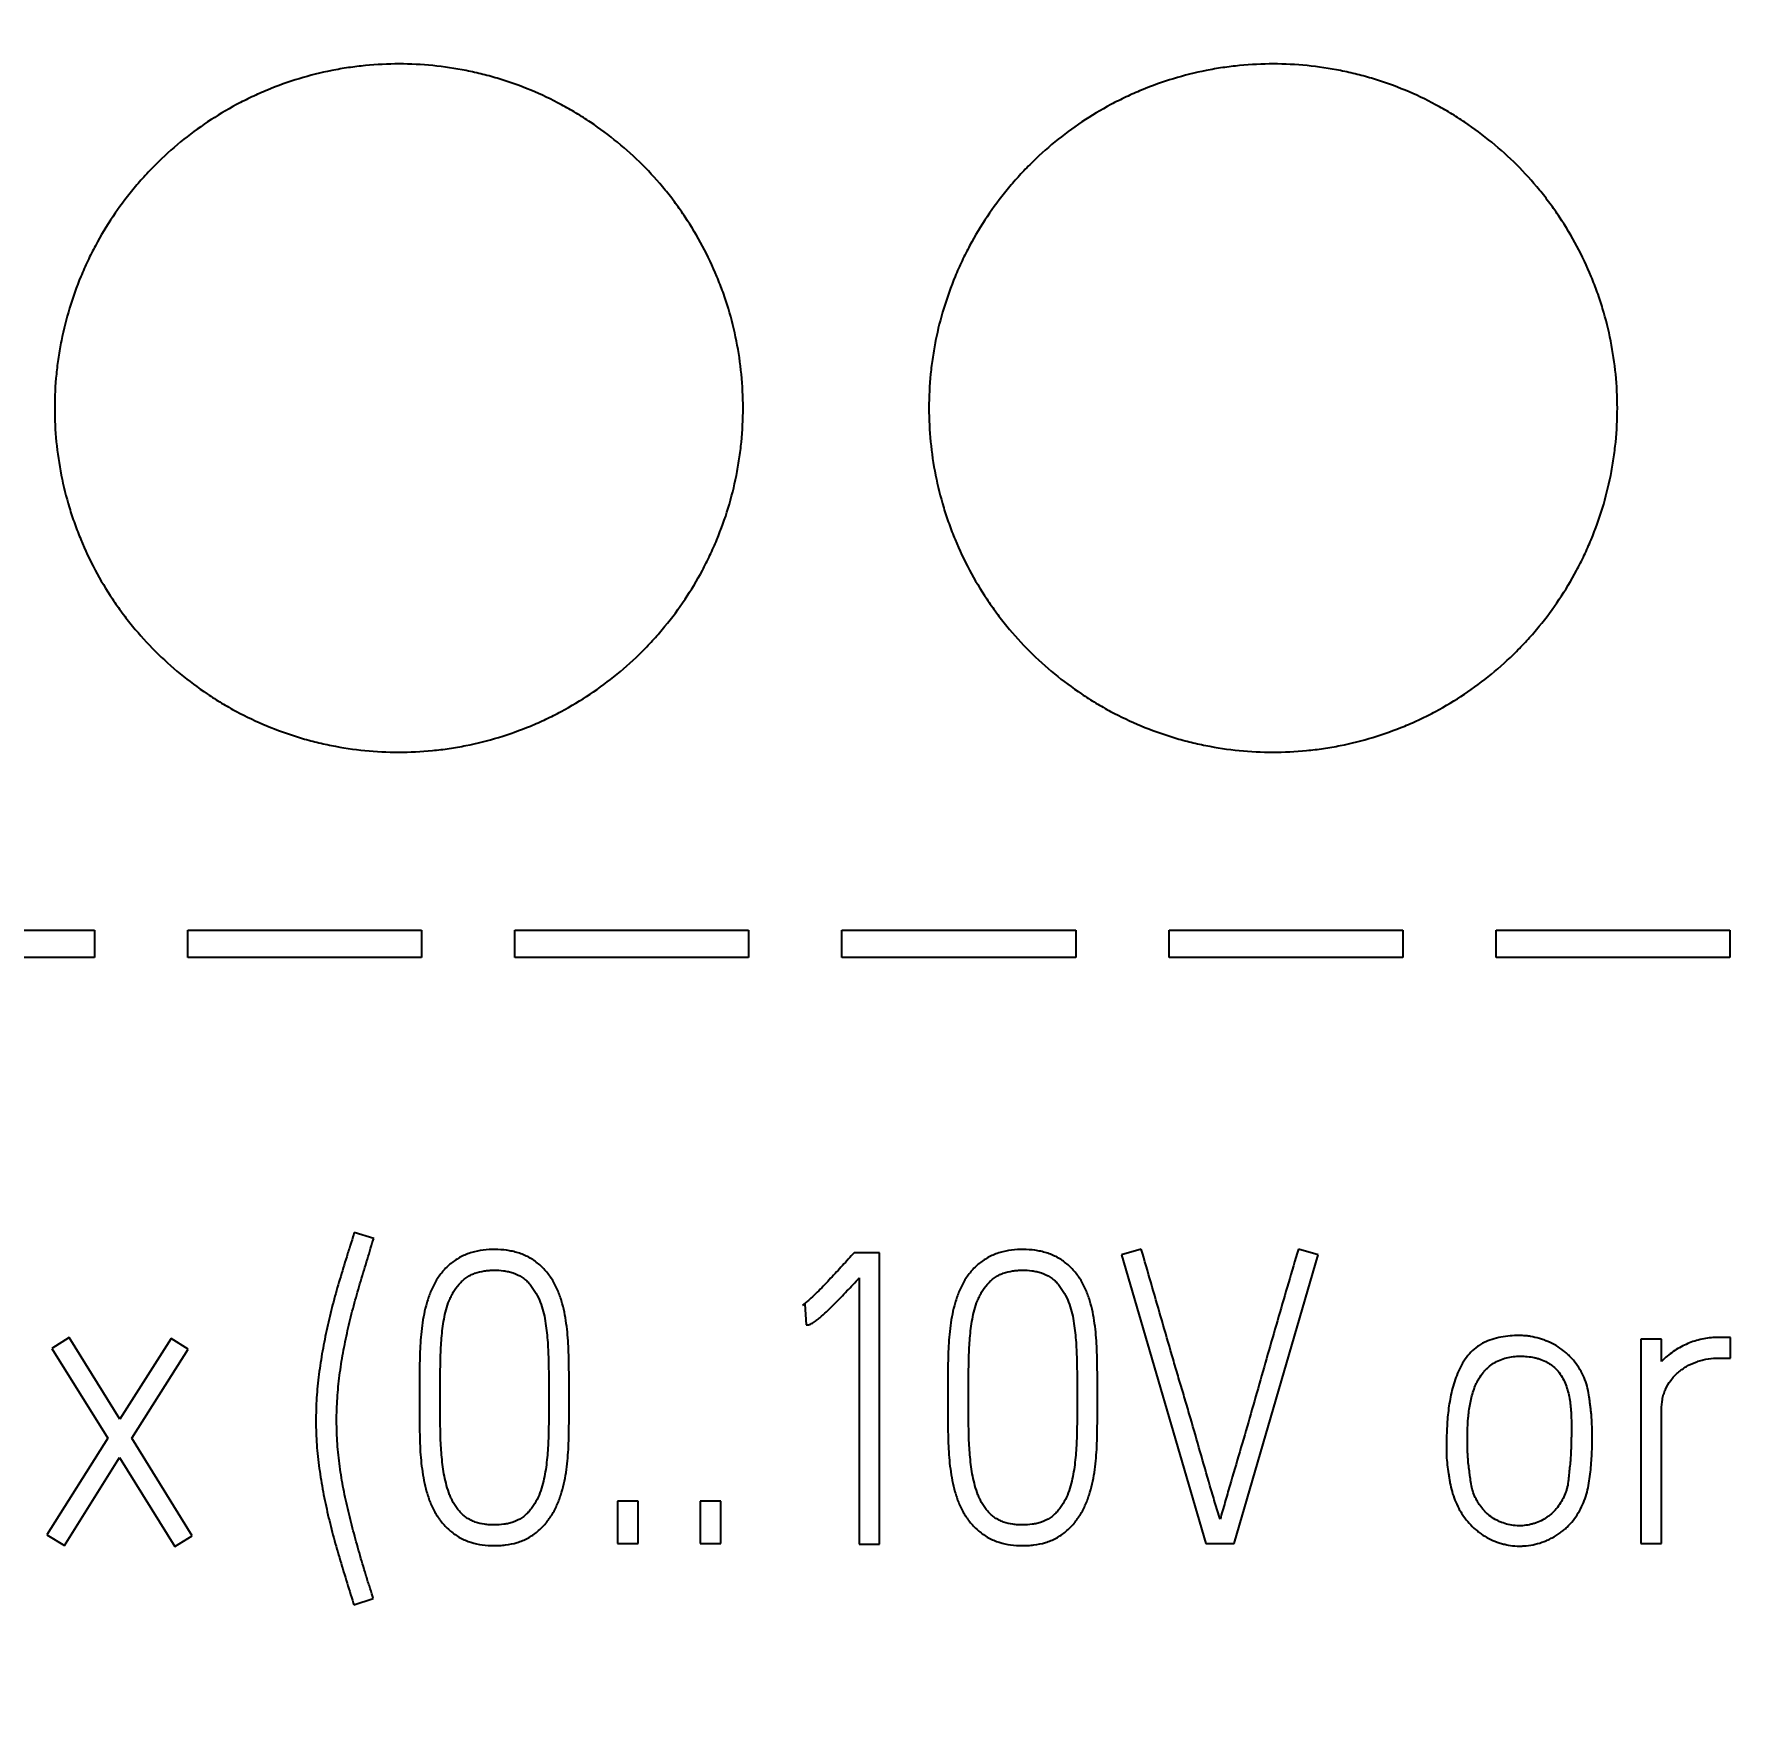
# Model space of a CAD drawing. Extents: x 0 to 420, y 0 to 297.
# Drawn here: x 121.36 to 131.27, y 157.36 to 167.11 of the extents above; entities that cross this region are included whole.
import ezdxf

# ---------------------------------------------------------------- set-up
doc = ezdxf.new("R2010")
doc.units = 0
doc.header["$LTSCALE"] = 23.1
for name, color, linetype in [('10000_FRONT', 7, 'CONTINUOUS'), ('10100_DIM_FRONT', 7, 'CONTINUOUS'), ('10500_FRONT_LABELING', 7, 'CONTINUOUS')]:
    doc.layers.add(name, color=color, linetype=linetype)
doc.styles.get("Standard").update_dxf_attribs({"font": 'txt', "width": 0.8})
doc.dimstyles.new('DIMSTYLE_1', dxfattribs={"dimtxt": 3.5, "dimasz": 3.5, "dimexe": 0.18, "dimexo": 0.0625, "dimgap": 0.09, "dimtad": 1, "dimtxsty": 'STANDARD', "dimcen": 0.09, "dimazin": 3, "dimtp": 0.05, "dimtm": 0.05, "dimtfac": 1, "dimtofl": 0, "dimtmove": 0, "dimatfit": 3, "dimtolj": 1})

# ---------------------------------------------------------------- blocks, each defined once
blk = doc.blocks.new('*D1')
at = {"layer": '10100_DIM_FRONT', "linetype": 'CONTINUOUS'}
for p, q in [((110.808052, 190.739389), (110.808052, 134.086548)), ((146.308052, 190.739389), (146.308052, 134.086548)), ((110.808052, 136.086548), (128.558052, 136.086548)), ((146.308052, 136.086548), (128.558052, 136.086548))]:
    blk.add_line(p, q, dxfattribs=at)
for points in [[(114.308052, 136.586548), (110.808052, 136.086548), (114.308052, 135.586548)], [(142.808052, 135.586548), (146.308052, 136.086548), (142.808052, 136.586548)]]:
    blk.add_solid(points, dxfattribs=at)
at = {"layer": '10100_DIM_FRONT', "linetype": 'CONTINUOUS', "width": 0.678571}
blk.add_text('35,5', height=3.5, dxfattribs=at).set_placement((124.727394, 136.961548))

msp = doc.modelspace()

# ---------------------------------------------------------------- linework, layer by layer
at = {"layer": '10000_FRONT', "color": 7, "linetype": 'CONTINUOUS'}
for p, q in [((120.3504, 161.9064), (121.7088, 161.9064)), ((121.7088, 161.9064), (121.7088, 161.7461)), ((122.2511, 161.7461), (122.2511, 161.9064)), ((122.2511, 161.9064), (123.6096, 161.9064)), ((123.6096, 161.9064), (123.6096, 161.7461)), ((124.1518, 161.7461), (124.1518, 161.9064)), ((124.1518, 161.9064), (125.5103, 161.9064)), ((125.5103, 161.9064), (125.5103, 161.7461)), ((126.0526, 161.7461), (126.0526, 161.9064)), ((126.0526, 161.9064), (127.411, 161.9064)), ((127.411, 161.9064), (127.411, 161.7461)), ((127.9533, 161.7461), (127.9533, 161.9064)), ((127.9533, 161.9064), (129.3117, 161.9064)), ((129.3117, 161.9064), (129.3117, 161.7461)), ((129.854, 161.7461), (129.854, 161.9064)), ((129.854, 161.9064), (131.2125, 161.9064)), ((131.2125, 161.9064), (131.2125, 161.7461)), ((121.7088, 161.7461), (120.3504, 161.7461)), ((123.6096, 161.7461), (122.2511, 161.7461)), ((125.5103, 161.7461), (124.1518, 161.7461)), ((127.411, 161.7461), (126.0526, 161.7461)), ((129.3117, 161.7461), (127.9533, 161.7461)), ((131.2125, 161.7461), (129.854, 161.7461))]:
    msp.add_line(p, q, dxfattribs=at)
for points, knots in [([(125.4781, 164.9404), (125.4781, 165.0063), (125.4748, 165.0717), (125.462, 165.2014), (125.4525, 165.2658), (125.4272, 165.3934), (125.4114, 165.4566), (125.383, 165.5507), (125.3727, 165.582), (125.3505, 165.6441), (125.3387, 165.6747), (125.3011, 165.7655), (125.2453, 165.8833), (125.1786, 165.9951), (125.1243, 166.0766), (125.1055, 166.1034), (125.0665, 166.1562), (125.0462, 166.1822), (124.9835, 166.2587), (124.9395, 166.3073), (124.8013, 166.4458), (124.7007, 166.5286), (124.5642, 166.6201), (124.5362, 166.6378), (124.4797, 166.6718), (124.4511, 166.688), (124.3645, 166.7344), (124.3055, 166.7624), (124.1851, 166.8124), (124.1237, 166.8345), (124.0298, 166.8631), (123.9981, 166.8719), (123.9343, 166.8879), (123.902, 166.8952), (123.805, 166.9146), (123.6754, 166.9337), (123.5451, 166.9403), (123.4146, 166.9404), (123.3491, 166.9373), (123.2507, 166.9277), (123.2178, 166.9237), (123.1527, 166.914), (123.1203, 166.9084), (123.024, 166.8893), (122.9607, 166.8734), (122.8359, 166.8356), (122.7744, 166.8137), (122.6835, 166.7761), (122.6534, 166.7628), (122.6087, 166.7416), (122.5938, 166.7344), (122.5644, 166.7195), (122.4913, 166.6816), (122.4212, 166.6396), (122.2585, 166.5309), (122.1575, 166.4482), (122.0408, 166.3315), (122.018, 166.3076), (121.974, 166.259), (121.9526, 166.2342), (121.8905, 166.1584), (121.8516, 166.1062), (121.7793, 165.9979), (121.7456, 165.942), (121.6992, 165.8553), (121.6844, 165.8259), (121.6562, 165.7662), (121.6429, 165.7362), (121.6053, 165.6454), (121.5614, 165.5225), (121.5296, 165.3963), (121.5104, 165.3003), (121.5048, 165.2681), (121.4951, 165.2033), (121.4911, 165.1706), (121.4813, 165.0722), (121.4781, 165.0064), (121.4781, 164.9404)], [0, 0, 0, 0, 0.03125, 0.03125, 0.0625, 0.0625, 0.09375, 0.09375, 0.109375, 0.109375, 0.125, 0.125, 0.15625, 0.1875, 0.1875, 0.203125, 0.203125, 0.21875, 0.21875, 0.25, 0.25, 0.3125, 0.3125, 0.328125, 0.328125, 0.34375, 0.34375, 0.375, 0.375, 0.40625, 0.40625, 0.421875, 0.421875, 0.4375, 0.4375, 0.46875, 0.5, 0.5, 0.53125, 0.53125, 0.546875, 0.546875, 0.5625, 0.5625, 0.59375, 0.59375, 0.625, 0.625, 0.640625, 0.640625, 0.648438, 0.648438, 0.65625, 0.6875, 0.6875, 0.75, 0.75, 0.765625, 0.765625, 0.78125, 0.78125, 0.8125, 0.8125, 0.84375, 0.84375, 0.859375, 0.859375, 0.875, 0.875, 0.90625, 0.9375, 0.9375, 0.953125, 0.953125, 0.96875, 0.96875, 1, 1, 1, 1]), ([(130.5581, 164.9404), (130.5581, 165.0063), (130.5548, 165.0717), (130.542, 165.2014), (130.5325, 165.2658), (130.5072, 165.3934), (130.4914, 165.4566), (130.463, 165.5507), (130.4527, 165.582), (130.4305, 165.6441), (130.4187, 165.6747), (130.3811, 165.7655), (130.3253, 165.8833), (130.2586, 165.9951), (130.2043, 166.0766), (130.1855, 166.1034), (130.1465, 166.1562), (130.1262, 166.1822), (130.0635, 166.2587), (130.0195, 166.3073), (129.8813, 166.4458), (129.7807, 166.5286), (129.6442, 166.6201), (129.6162, 166.6378), (129.5597, 166.6718), (129.5311, 166.688), (129.4445, 166.7344), (129.3855, 166.7624), (129.2651, 166.8124), (129.2037, 166.8345), (129.1098, 166.8631), (129.0781, 166.8719), (129.0143, 166.8879), (128.982, 166.8952), (128.885, 166.9146), (128.7554, 166.9337), (128.6251, 166.9403), (128.4946, 166.9404), (128.4291, 166.9373), (128.3307, 166.9277), (128.2978, 166.9237), (128.2327, 166.914), (128.2003, 166.9084), (128.104, 166.8893), (128.0407, 166.8734), (127.9159, 166.8356), (127.8544, 166.8137), (127.7635, 166.7761), (127.7334, 166.7628), (127.6887, 166.7416), (127.6738, 166.7344), (127.6444, 166.7195), (127.5713, 166.6816), (127.5012, 166.6396), (127.3385, 166.5309), (127.2375, 166.4482), (127.1208, 166.3315), (127.098, 166.3076), (127.054, 166.259), (127.0326, 166.2342), (126.9705, 166.1584), (126.9316, 166.1062), (126.8593, 165.9979), (126.8256, 165.942), (126.7792, 165.8553), (126.7644, 165.8259), (126.7362, 165.7662), (126.7229, 165.7362), (126.6853, 165.6454), (126.6414, 165.5225), (126.6096, 165.3963), (126.5904, 165.3003), (126.5848, 165.2681), (126.5751, 165.2033), (126.5711, 165.1706), (126.5613, 165.0722), (126.5581, 165.0064), (126.5581, 164.9404)], [0, 0, 0, 0, 0.03125, 0.03125, 0.0625, 0.0625, 0.09375, 0.09375, 0.109375, 0.109375, 0.125, 0.125, 0.15625, 0.1875, 0.1875, 0.203125, 0.203125, 0.21875, 0.21875, 0.25, 0.25, 0.3125, 0.3125, 0.328125, 0.328125, 0.34375, 0.34375, 0.375, 0.375, 0.40625, 0.40625, 0.421875, 0.421875, 0.4375, 0.4375, 0.46875, 0.5, 0.5, 0.53125, 0.53125, 0.546875, 0.546875, 0.5625, 0.5625, 0.59375, 0.59375, 0.625, 0.625, 0.640625, 0.640625, 0.648438, 0.648438, 0.65625, 0.6875, 0.6875, 0.75, 0.75, 0.765625, 0.765625, 0.78125, 0.78125, 0.8125, 0.8125, 0.84375, 0.84375, 0.859375, 0.859375, 0.875, 0.875, 0.90625, 0.9375, 0.9375, 0.953125, 0.953125, 0.96875, 0.96875, 1, 1, 1, 1]), ([(121.4781, 164.9404), (121.4781, 164.8744), (121.4813, 164.809), (121.4941, 164.6793), (121.5036, 164.615), (121.529, 164.4874), (121.5447, 164.4241), (121.5732, 164.33), (121.5835, 164.2987), (121.6057, 164.2367), (121.6175, 164.206), (121.655, 164.1153), (121.7108, 163.9974), (121.7775, 163.8857), (121.8318, 163.8042), (121.8506, 163.7774), (121.8896, 163.7247), (121.9099, 163.6986), (121.9726, 163.6221), (122.0165, 163.5736), (122.1548, 163.4351), (122.2553, 163.3522), (122.3782, 163.2699), (122.392, 163.2609), (122.4198, 163.2432), (122.4339, 163.2345), (122.4763, 163.2091), (122.5049, 163.1929), (122.5915, 163.1465), (122.6505, 163.1185), (122.7709, 163.0684), (122.8323, 163.0464), (122.9262, 163.0177), (122.9579, 163.0089), (123.0217, 162.9929), (123.0541, 162.9856), (123.151, 162.9662), (123.2807, 162.9471), (123.411, 162.9405), (123.5416, 162.9403), (123.607, 162.9434), (123.7055, 162.9531), (123.7383, 162.9571), (123.8035, 162.9668), (123.8359, 162.9724), (123.9322, 162.9915), (123.9955, 163.0074), (124.1203, 163.0452), (124.1818, 163.0672), (124.2727, 163.1047), (124.3028, 163.1181), (124.3475, 163.1392), (124.3624, 163.1465), (124.3919, 163.1613), (124.4649, 163.1992), (124.5351, 163.2413), (124.6977, 163.35), (124.7987, 163.4327), (124.9154, 163.5493), (124.9381, 163.5732), (124.9822, 163.6219), (125.0035, 163.6466), (125.0657, 163.7224), (125.1045, 163.7747), (125.1769, 163.8829), (125.2105, 163.9388), (125.2569, 164.0255), (125.2717, 164.0549), (125.2999, 164.1145), (125.3132, 164.1446), (125.3508, 164.2354), (125.3947, 164.3582), (125.4265, 164.4844), (125.4457, 164.5804), (125.4513, 164.6126), (125.461, 164.6775), (125.4651, 164.7101), (125.4748, 164.8086), (125.4781, 164.8744), (125.4781, 164.9404)], [0, 0, 0, 0, 0.03125, 0.03125, 0.0625, 0.0625, 0.09375, 0.09375, 0.109375, 0.109375, 0.125, 0.125, 0.15625, 0.1875, 0.1875, 0.203125, 0.203125, 0.21875, 0.21875, 0.25, 0.25, 0.3125, 0.3125, 0.320312, 0.320312, 0.328125, 0.328125, 0.34375, 0.34375, 0.375, 0.375, 0.40625, 0.40625, 0.421875, 0.421875, 0.4375, 0.4375, 0.46875, 0.5, 0.5, 0.53125, 0.53125, 0.546875, 0.546875, 0.5625, 0.5625, 0.59375, 0.59375, 0.625, 0.625, 0.640625, 0.640625, 0.648438, 0.648438, 0.65625, 0.6875, 0.6875, 0.75, 0.75, 0.765625, 0.765625, 0.78125, 0.78125, 0.8125, 0.8125, 0.84375, 0.84375, 0.859375, 0.859375, 0.875, 0.875, 0.90625, 0.9375, 0.9375, 0.953125, 0.953125, 0.96875, 0.96875, 1, 1, 1, 1]), ([(126.5581, 164.9404), (126.5581, 164.8744), (126.5613, 164.809), (126.5741, 164.6793), (126.5836, 164.615), (126.609, 164.4874), (126.6247, 164.4241), (126.6532, 164.33), (126.6635, 164.2987), (126.6857, 164.2367), (126.6975, 164.206), (126.735, 164.1153), (126.7908, 163.9974), (126.8575, 163.8857), (126.9118, 163.8042), (126.9306, 163.7774), (126.9696, 163.7247), (126.9899, 163.6986), (127.0526, 163.6221), (127.0965, 163.5736), (127.2348, 163.4351), (127.3353, 163.3522), (127.4582, 163.2699), (127.472, 163.2609), (127.4998, 163.2432), (127.5139, 163.2345), (127.5563, 163.2091), (127.5849, 163.1929), (127.6715, 163.1465), (127.7305, 163.1185), (127.8509, 163.0684), (127.9123, 163.0464), (128.0062, 163.0177), (128.0379, 163.0089), (128.1017, 162.9929), (128.1341, 162.9856), (128.231, 162.9662), (128.3607, 162.9471), (128.491, 162.9405), (128.6216, 162.9403), (128.687, 162.9434), (128.7855, 162.9531), (128.8183, 162.9571), (128.8835, 162.9668), (128.9159, 162.9724), (129.0122, 162.9915), (129.0755, 163.0074), (129.2003, 163.0452), (129.2618, 163.0672), (129.3527, 163.1047), (129.3828, 163.1181), (129.4275, 163.1392), (129.4424, 163.1465), (129.4719, 163.1613), (129.5449, 163.1992), (129.6151, 163.2413), (129.7777, 163.35), (129.8787, 163.4327), (129.9954, 163.5493), (130.0181, 163.5732), (130.0622, 163.6219), (130.0835, 163.6466), (130.1457, 163.7224), (130.1845, 163.7747), (130.2569, 163.8829), (130.2905, 163.9388), (130.3369, 164.0255), (130.3517, 164.0549), (130.3799, 164.1145), (130.3932, 164.1446), (130.4308, 164.2354), (130.4747, 164.3582), (130.5065, 164.4844), (130.5257, 164.5804), (130.5313, 164.6126), (130.541, 164.6775), (130.5451, 164.7101), (130.5548, 164.8086), (130.5581, 164.8744), (130.5581, 164.9404)], [0, 0, 0, 0, 0.03125, 0.03125, 0.0625, 0.0625, 0.09375, 0.09375, 0.109375, 0.109375, 0.125, 0.125, 0.15625, 0.1875, 0.1875, 0.203125, 0.203125, 0.21875, 0.21875, 0.25, 0.25, 0.3125, 0.3125, 0.320312, 0.320312, 0.328125, 0.328125, 0.34375, 0.34375, 0.375, 0.375, 0.40625, 0.40625, 0.421875, 0.421875, 0.4375, 0.4375, 0.46875, 0.5, 0.5, 0.53125, 0.53125, 0.546875, 0.546875, 0.5625, 0.5625, 0.59375, 0.59375, 0.625, 0.625, 0.640625, 0.640625, 0.648438, 0.648438, 0.65625, 0.6875, 0.6875, 0.75, 0.75, 0.765625, 0.765625, 0.78125, 0.78125, 0.8125, 0.8125, 0.84375, 0.84375, 0.859375, 0.859375, 0.875, 0.875, 0.90625, 0.9375, 0.9375, 0.953125, 0.953125, 0.96875, 0.96875, 1, 1, 1, 1])]:
    msp.add_open_spline(points, degree=3, knots=knots, dxfattribs=at)
at = {"layer": '10500_FRONT_LABELING', "color": 7, "linetype": 'CONTINUOUS'}
for p, q in [((123.2178, 160.1489), (123.2154, 160.1394)), ((123.3333, 160.1135), (123.2178, 160.1489)), ((123.3286, 160.1041), (123.3333, 160.1135)), ((126.1226, 160.031), (126.1061, 160.0121)), ((126.2712, 160.031), (126.1226, 160.031)), ((126.2712, 158.338), (126.2712, 160.031)), ((127.792, 160.0522), (127.6764, 160.0192)), ((127.6764, 160.0192), (128.1669, 158.3404)), ((128.3319, 158.3404), (128.82, 160.0192)), ((128.82, 160.0192), (128.7045, 160.0522)), ((126.1533, 159.8848), (126.1533, 158.338)), ((125.8232, 159.7268), (125.8373, 159.7315)), ((125.8373, 159.7315), (125.8444, 159.6113)), ((121.5626, 159.5382), (121.4612, 159.4745)), ((121.8573, 159.0642), (121.5626, 159.5382)), ((122.1544, 159.5335), (121.8573, 159.0642)), ((122.2534, 159.4698), (122.1544, 159.5335)), ((130.6945, 159.5287), (130.6945, 158.3404)), ((130.8147, 159.5287), (130.6945, 159.5287)), ((130.8147, 159.3991), (130.8147, 159.5287)), ((131.2155, 159.5382), (131.1354, 159.5382)), ((131.2155, 159.4179), (131.2155, 159.5382)), ((121.4612, 159.4745), (121.7866, 158.9534)), ((121.9257, 158.9534), (122.2534, 159.4698)), ((130.8241, 159.4085), (130.8147, 159.3991)), ((131.133, 159.4179), (131.2155, 159.4179)), ((123.5974, 159.201), (123.5974, 159.1751)), ((123.7176, 159.1751), (123.7176, 159.201)), ((124.3495, 159.201), (124.3495, 159.1751)), ((124.4674, 159.1751), (124.4674, 159.201)), ((126.6673, 159.201), (126.6673, 159.1751)), ((126.7875, 159.1751), (126.7875, 159.201)), ((127.4194, 159.201), (127.4194, 159.1751)), ((127.5373, 159.1751), (127.5373, 159.201)), ((130.8147, 158.3404), (130.8147, 159.1185)), ((121.7866, 158.9534), (121.4329, 158.3923)), ((122.277, 158.3852), (121.9257, 158.9534)), ((121.5343, 158.3286), (121.8549, 158.8403)), ((121.8549, 158.8403), (122.1756, 158.3239)), ((124.748, 158.588), (124.748, 158.3404)), ((124.8683, 158.588), (124.748, 158.588)), ((124.8683, 158.3404), (124.8683, 158.588)), ((125.229, 158.588), (125.229, 158.3404)), ((125.3493, 158.588), (125.229, 158.588)), ((125.3493, 158.3404), (125.3493, 158.588)), ((121.4329, 158.3923), (121.5343, 158.3286)), ((122.1756, 158.3239), (122.277, 158.3852)), ((124.748, 158.3404), (124.8683, 158.3404)), ((125.229, 158.3404), (125.3493, 158.3404)), ((126.1533, 158.338), (126.2712, 158.338)), ((128.1669, 158.3404), (128.3319, 158.3404)), ((130.6945, 158.3404), (130.8147, 158.3404)), ((123.2131, 157.9961), (123.2154, 157.9844)), ((123.2154, 157.9844), (123.3286, 158.0221)), ((123.3286, 158.0221), (123.3262, 158.0315))]:
    msp.add_line(p, q, dxfattribs=at)
for points, knots in [([(123.2154, 160.1394), (123.2099, 160.1172), (123.2027, 160.0954), (123.192, 160.0628), (123.1884, 160.0519), (123.1815, 160.03), (123.1781, 160.0191), (123.1682, 159.9862), (123.1616, 159.9643), (123.1483, 159.9205), (123.1415, 159.8986), (123.1217, 159.8328), (123.1091, 159.7888), (123.0858, 159.7003), (123.0748, 159.6558), (123.0547, 159.5665), (123.0455, 159.5215), (123.0291, 159.4312), (123.0217, 159.3861), (123.0094, 159.2956), (123.0046, 159.2503), (122.9982, 159.1596), (122.9965, 159.1142), (122.9959, 159.0232), (122.9971, 158.9776), (123.0012, 158.9092), (123.003, 158.8864), (123.0075, 158.8407), (123.0102, 158.8178), (123.0192, 158.7493), (123.0265, 158.704), (123.0429, 158.6139), (123.0521, 158.569), (123.0725, 158.4798), (123.0835, 158.4354), (123.1068, 158.3469), (123.1193, 158.3029), (123.1454, 158.2151), (123.1588, 158.1713), (123.1857, 158.0836), (123.1993, 158.0399), (123.2131, 157.9961)], [0, 0, 0, 0, 0.03125, 0.03125, 0.046875, 0.046875, 0.0625, 0.0625, 0.09375, 0.09375, 0.125, 0.125, 0.1875, 0.1875, 0.25, 0.25, 0.3125, 0.3125, 0.375, 0.375, 0.4375, 0.4375, 0.5, 0.5, 0.5625, 0.5625, 0.59375, 0.59375, 0.625, 0.625, 0.6875, 0.6875, 0.75, 0.75, 0.8125, 0.8125, 0.875, 0.875, 0.9375, 0.9375, 1, 1, 1, 1]), ([(123.3262, 158.0315), (123.3208, 158.0531), (123.3137, 158.0741), (123.303, 158.1057), (123.2994, 158.1162), (123.2927, 158.1374), (123.2894, 158.148), (123.2798, 158.1799), (123.2736, 158.2012), (123.261, 158.2438), (123.2547, 158.2651), (123.2362, 158.3291), (123.2244, 158.3719), (123.2018, 158.4577), (123.1909, 158.5008), (123.1707, 158.5873), (123.1614, 158.6309), (123.1453, 158.7181), (123.1383, 158.7617), (123.1269, 158.8493), (123.1226, 158.8931), (123.1173, 158.9811), (123.1161, 159.0252), (123.1167, 159.1137), (123.1184, 159.158), (123.1249, 159.2469), (123.1297, 159.291), (123.1418, 159.3786), (123.149, 159.4221), (123.165, 159.5088), (123.1741, 159.5519), (123.1938, 159.6378), (123.2045, 159.6805), (123.2272, 159.7657), (123.2394, 159.8081), (123.2646, 159.8927), (123.2775, 159.935), (123.303, 160.0195), (123.3157, 160.0618), (123.3286, 160.1041)], [0, 0, 0, 0, 0.03125, 0.03125, 0.046875, 0.046875, 0.0625, 0.0625, 0.09375, 0.09375, 0.125, 0.125, 0.1875, 0.1875, 0.25, 0.25, 0.3125, 0.3125, 0.375, 0.375, 0.4375, 0.4375, 0.5, 0.5, 0.5625, 0.5625, 0.625, 0.625, 0.6875, 0.6875, 0.75, 0.75, 0.8125, 0.8125, 0.875, 0.875, 0.9375, 0.9375, 1, 1, 1, 1]), ([(124.4674, 159.201), (124.4674, 159.2458), (124.4672, 159.2906), (124.4661, 159.3801), (124.4657, 159.4249), (124.4621, 159.5143), (124.4587, 159.5588), (124.4505, 159.6254), (124.4472, 159.6476), (124.4389, 159.6918), (124.4338, 159.7138), (124.4216, 159.7577), (124.4145, 159.7793), (124.3979, 159.8215), (124.3883, 159.842), (124.3711, 159.8717), (124.3649, 159.8813), (124.3518, 159.9), (124.345, 159.909), (124.3234, 159.9351), (124.3075, 159.9512), (124.2813, 159.9732), (124.2721, 159.9802), (124.2532, 159.9931), (124.2435, 159.999), (124.2137, 160.0151), (124.1927, 160.0238), (124.1599, 160.0339), (124.1488, 160.0369), (124.1265, 160.0417), (124.1153, 160.0437), (124.0815, 160.0483), (124.0589, 160.0497), (124.0133, 160.0499), (123.9903, 160.0487), (123.9453, 160.043), (123.9232, 160.0385), (123.8908, 160.0289), (123.8801, 160.0253), (123.8589, 160.0169), (123.8484, 160.0121), (123.8179, 159.9962), (123.7989, 159.9837), (123.7725, 159.9622), (123.764, 159.9546), (123.7476, 159.9385), (123.7399, 159.9301), (123.7177, 159.904), (123.7045, 159.8855), (123.6869, 159.8561), (123.6815, 159.8459), (123.6715, 159.8254), (123.6669, 159.8151), (123.6541, 159.7836), (123.6469, 159.7621), (123.6342, 159.7187), (123.6288, 159.6967), (123.6197, 159.6521), (123.616, 159.6296), (123.6068, 159.5623), (123.603, 159.5173), (123.6001, 159.4496), (123.5995, 159.427), (123.5987, 159.3818), (123.5984, 159.3592), (123.5976, 159.2914), (123.5974, 159.2462), (123.5974, 159.201)], [0, 0, 0, 0, 0.0625, 0.0625, 0.125, 0.125, 0.1875, 0.1875, 0.21875, 0.21875, 0.25, 0.25, 0.28125, 0.28125, 0.3125, 0.3125, 0.328125, 0.328125, 0.34375, 0.34375, 0.375, 0.375, 0.390625, 0.390625, 0.40625, 0.40625, 0.4375, 0.4375, 0.453125, 0.453125, 0.46875, 0.46875, 0.5, 0.5, 0.53125, 0.53125, 0.5625, 0.5625, 0.578125, 0.578125, 0.59375, 0.59375, 0.625, 0.625, 0.640625, 0.640625, 0.65625, 0.65625, 0.6875, 0.6875, 0.703125, 0.703125, 0.71875, 0.71875, 0.75, 0.75, 0.78125, 0.78125, 0.8125, 0.8125, 0.875, 0.875, 0.90625, 0.90625, 0.9375, 0.9375, 1, 1, 1, 1]), ([(126.1061, 160.0121), (126.0951, 159.9995), (126.0837, 159.9872), (126.061, 159.9625), (126.0498, 159.9501), (126.0157, 159.9131), (125.9928, 159.8885), (125.9466, 159.8399), (125.9235, 159.8157), (125.8873, 159.7807), (125.875, 159.7693), (125.8562, 159.7527), (125.8498, 159.7472), (125.8369, 159.7365), (125.8303, 159.7314), (125.8232, 159.7268)], [0, 0, 0, 0, 0.125, 0.125, 0.25, 0.25, 0.5, 0.5, 0.75, 0.75, 0.875, 0.875, 0.9375, 0.9375, 1, 1, 1, 1]), ([(127.5373, 159.201), (127.5373, 159.2458), (127.5371, 159.2906), (127.536, 159.3801), (127.5356, 159.4249), (127.532, 159.5143), (127.5286, 159.5588), (127.5204, 159.6254), (127.5171, 159.6476), (127.5088, 159.6918), (127.5037, 159.7138), (127.4915, 159.7577), (127.4844, 159.7793), (127.4678, 159.8215), (127.4582, 159.842), (127.441, 159.8717), (127.4348, 159.8813), (127.4217, 159.9), (127.4149, 159.909), (127.3933, 159.9351), (127.3774, 159.9512), (127.3512, 159.9732), (127.342, 159.9802), (127.3231, 159.9931), (127.3134, 159.999), (127.2836, 160.0151), (127.2626, 160.0238), (127.2298, 160.0339), (127.2187, 160.0369), (127.1964, 160.0417), (127.1852, 160.0437), (127.1514, 160.0483), (127.1288, 160.0497), (127.0832, 160.0499), (127.0602, 160.0487), (127.0152, 160.043), (126.9931, 160.0385), (126.9607, 160.0289), (126.95, 160.0253), (126.9288, 160.0169), (126.9183, 160.0121), (126.8878, 159.9962), (126.8688, 159.9837), (126.8424, 159.9622), (126.8339, 159.9546), (126.8175, 159.9385), (126.8098, 159.9301), (126.7876, 159.904), (126.7744, 159.8855), (126.7568, 159.8561), (126.7514, 159.8459), (126.7414, 159.8254), (126.7368, 159.8151), (126.724, 159.7836), (126.7168, 159.7621), (126.7041, 159.7187), (126.6987, 159.6967), (126.6896, 159.6521), (126.6859, 159.6296), (126.6767, 159.5623), (126.6729, 159.5173), (126.67, 159.4496), (126.6694, 159.427), (126.6686, 159.3818), (126.6683, 159.3592), (126.6675, 159.2914), (126.6673, 159.2462), (126.6673, 159.201)], [0, 0, 0, 0, 0.0625, 0.0625, 0.125, 0.125, 0.1875, 0.1875, 0.21875, 0.21875, 0.25, 0.25, 0.28125, 0.28125, 0.3125, 0.3125, 0.328125, 0.328125, 0.34375, 0.34375, 0.375, 0.375, 0.390625, 0.390625, 0.40625, 0.40625, 0.4375, 0.4375, 0.453125, 0.453125, 0.46875, 0.46875, 0.5, 0.5, 0.53125, 0.53125, 0.5625, 0.5625, 0.578125, 0.578125, 0.59375, 0.59375, 0.625, 0.625, 0.640625, 0.640625, 0.65625, 0.65625, 0.6875, 0.6875, 0.703125, 0.703125, 0.71875, 0.71875, 0.75, 0.75, 0.78125, 0.78125, 0.8125, 0.8125, 0.875, 0.875, 0.90625, 0.90625, 0.9375, 0.9375, 1, 1, 1, 1]), ([(128.2494, 158.4819), (128.2441, 158.4981), (128.2392, 158.5144), (128.2294, 158.547), (128.2246, 158.5634), (128.2102, 158.6124), (128.2006, 158.6451), (128.1721, 158.7433), (128.1532, 158.8088), (128.1154, 158.9397), (128.0966, 159.0052), (128.0682, 159.1034), (128.0586, 159.1361), (128.0394, 159.2015), (128.0297, 159.2342), (128.0102, 159.2995), (128.0005, 159.3321), (127.9814, 159.3975), (127.9719, 159.4303), (127.9436, 159.5285), (127.9247, 159.594), (127.8678, 159.7903), (127.8296, 159.9212), (127.792, 160.0522)], [0, 0, 0, 0, 0.03125, 0.03125, 0.0625, 0.0625, 0.125, 0.125, 0.25, 0.25, 0.375, 0.375, 0.4375, 0.4375, 0.5, 0.5, 0.5625, 0.5625, 0.625, 0.625, 0.75, 0.75, 1, 1, 1, 1]), ([(128.7045, 160.0522), (128.6659, 159.9215), (128.6277, 159.7907), (128.5518, 159.529), (128.5144, 159.398), (128.4585, 159.2014), (128.4398, 159.1359), (128.4022, 159.005), (128.3833, 158.9395), (128.3448, 158.8088), (128.3251, 158.7436), (128.2965, 158.6455), (128.2872, 158.6128), (128.2733, 158.5636), (128.2687, 158.5472), (128.2594, 158.5144), (128.2546, 158.4981), (128.2494, 158.4819)], [0, 0, 0, 0, 0.25, 0.25, 0.5, 0.5, 0.625, 0.625, 0.75, 0.75, 0.875, 0.875, 0.9375, 0.9375, 0.96875, 0.96875, 1, 1, 1, 1]), ([(123.7176, 159.201), (123.7176, 159.2381), (123.7178, 159.2753), (123.7187, 159.3495), (123.7192, 159.3866), (123.7208, 159.4423), (123.7216, 159.4608), (123.7236, 159.4978), (123.7249, 159.5164), (123.728, 159.5534), (123.7298, 159.5719), (123.7344, 159.6088), (123.7371, 159.6273), (123.7438, 159.6637), (123.7479, 159.6817), (123.7575, 159.7172), (123.7631, 159.7348), (123.7732, 159.7606), (123.7769, 159.7691), (123.785, 159.7859), (123.7895, 159.7942), (123.8041, 159.8185), (123.8151, 159.8337), (123.8338, 159.8548), (123.8404, 159.8616), (123.8544, 159.8744), (123.8691, 159.8862), (123.885, 159.8961), (123.9018, 159.9048), (123.9106, 159.9086), (123.9372, 159.9182), (123.9555, 159.9225), (123.9834, 159.9268), (123.9929, 159.9278), (124.0117, 159.9292), (124.0211, 159.9295), (124.0493, 159.9297), (124.068, 159.9287), (124.0958, 159.9249), (124.1051, 159.9233), (124.1235, 159.9191), (124.1327, 159.9165), (124.1596, 159.9073), (124.1767, 159.8993), (124.2006, 159.8837), (124.2083, 159.878), (124.2226, 159.8657), (124.2292, 159.8591), (124.2417, 159.845), (124.2476, 159.8375), (124.2587, 159.8222), (124.2639, 159.8143), (124.2787, 159.7903), (124.2871, 159.7735), (124.3016, 159.7388), (124.3078, 159.7208), (124.3182, 159.6847), (124.3226, 159.6665), (124.3296, 159.6299), (124.3324, 159.6115), (124.337, 159.5745), (124.3389, 159.556), (124.3421, 159.5189), (124.3434, 159.5003), (124.3455, 159.463), (124.3463, 159.4443), (124.348, 159.3881), (124.3485, 159.3507), (124.3493, 159.2759), (124.3495, 159.2384), (124.3495, 159.201)], [0, 0, 0, 0, 0.0625, 0.0625, 0.125, 0.125, 0.15625, 0.15625, 0.1875, 0.1875, 0.21875, 0.21875, 0.25, 0.25, 0.28125, 0.28125, 0.3125, 0.3125, 0.328125, 0.328125, 0.34375, 0.34375, 0.375, 0.375, 0.390625, 0.390625, 0.40625, 0.421875, 0.421875, 0.4375, 0.4375, 0.46875, 0.46875, 0.484375, 0.484375, 0.5, 0.5, 0.53125, 0.53125, 0.546875, 0.546875, 0.5625, 0.5625, 0.59375, 0.59375, 0.609375, 0.609375, 0.625, 0.625, 0.640625, 0.640625, 0.65625, 0.65625, 0.6875, 0.6875, 0.71875, 0.71875, 0.75, 0.75, 0.78125, 0.78125, 0.8125, 0.8125, 0.84375, 0.84375, 0.875, 0.875, 0.9375, 0.9375, 1, 1, 1, 1]), ([(125.8444, 159.6113), (125.8489, 159.6113), (125.8532, 159.612), (125.8617, 159.6138), (125.866, 159.6148), (125.8743, 159.6179), (125.8782, 159.6198), (125.8857, 159.6241), (125.8894, 159.6265), (125.9001, 159.634), (125.9071, 159.6394), (125.9206, 159.6503), (125.9272, 159.6559), (125.9468, 159.6732), (125.9595, 159.685), (125.9846, 159.7091), (125.997, 159.7213), (126.0338, 159.7583), (126.0579, 159.7834), (126.1058, 159.8339), (126.1296, 159.8593), (126.1533, 159.8848)], [0, 0, 0, 0, 0.03125, 0.03125, 0.0625, 0.0625, 0.09375, 0.09375, 0.125, 0.125, 0.1875, 0.1875, 0.25, 0.25, 0.375, 0.375, 0.5, 0.5, 0.75, 0.75, 1, 1, 1, 1]), ([(126.7875, 159.201), (126.7875, 159.2381), (126.7877, 159.2753), (126.7886, 159.3495), (126.7891, 159.3866), (126.7907, 159.4423), (126.7915, 159.4608), (126.7935, 159.4978), (126.7948, 159.5164), (126.7979, 159.5534), (126.7997, 159.5719), (126.8043, 159.6088), (126.807, 159.6273), (126.8137, 159.6637), (126.8178, 159.6817), (126.8274, 159.7172), (126.833, 159.7348), (126.8431, 159.7606), (126.8468, 159.7691), (126.8549, 159.7859), (126.8594, 159.7942), (126.874, 159.8185), (126.885, 159.8337), (126.9037, 159.8548), (126.9103, 159.8616), (126.9243, 159.8744), (126.939, 159.8862), (126.9549, 159.8961), (126.9717, 159.9048), (126.9805, 159.9086), (127.0071, 159.9182), (127.0254, 159.9225), (127.0533, 159.9268), (127.0628, 159.9278), (127.0816, 159.9292), (127.091, 159.9295), (127.1192, 159.9297), (127.1379, 159.9287), (127.1657, 159.9249), (127.175, 159.9233), (127.1934, 159.9191), (127.2026, 159.9165), (127.2295, 159.9073), (127.2466, 159.8993), (127.2705, 159.8837), (127.2782, 159.878), (127.2925, 159.8657), (127.2991, 159.8591), (127.3116, 159.845), (127.3175, 159.8375), (127.3286, 159.8222), (127.3338, 159.8143), (127.3486, 159.7903), (127.357, 159.7735), (127.3715, 159.7388), (127.3777, 159.7208), (127.3881, 159.6847), (127.3925, 159.6665), (127.3995, 159.6299), (127.4023, 159.6115), (127.4069, 159.5745), (127.4088, 159.556), (127.412, 159.5189), (127.4133, 159.5003), (127.4154, 159.463), (127.4162, 159.4443), (127.4179, 159.3881), (127.4184, 159.3507), (127.4192, 159.2759), (127.4194, 159.2384), (127.4194, 159.201)], [0, 0, 0, 0, 0.0625, 0.0625, 0.125, 0.125, 0.15625, 0.15625, 0.1875, 0.1875, 0.21875, 0.21875, 0.25, 0.25, 0.28125, 0.28125, 0.3125, 0.3125, 0.328125, 0.328125, 0.34375, 0.34375, 0.375, 0.375, 0.390625, 0.390625, 0.40625, 0.421875, 0.421875, 0.4375, 0.4375, 0.46875, 0.46875, 0.484375, 0.484375, 0.5, 0.5, 0.53125, 0.53125, 0.546875, 0.546875, 0.5625, 0.5625, 0.59375, 0.59375, 0.609375, 0.609375, 0.625, 0.625, 0.640625, 0.640625, 0.65625, 0.65625, 0.6875, 0.6875, 0.71875, 0.71875, 0.75, 0.75, 0.78125, 0.78125, 0.8125, 0.8125, 0.84375, 0.84375, 0.875, 0.875, 0.9375, 0.9375, 1, 1, 1, 1]), ([(130.4115, 158.9806), (130.4114, 158.9983), (130.4112, 159.016), (130.4101, 159.0512), (130.4092, 159.0688), (130.4068, 159.0952), (130.4059, 159.1039), (130.4037, 159.1214), (130.4025, 159.1302), (130.4003, 159.1476), (130.3992, 159.1564), (130.3972, 159.1739), (130.3962, 159.1827), (130.3927, 159.2089), (130.3895, 159.2263), (130.3812, 159.2604), (130.3761, 159.2771), (130.3635, 159.3097), (130.356, 159.3256), (130.3387, 159.3565), (130.3291, 159.3712), (130.3082, 159.3994), (130.297, 159.4128), (130.2787, 159.4319), (130.2724, 159.438), (130.2592, 159.4499), (130.2524, 159.4557), (130.2317, 159.4721), (130.2172, 159.482), (130.1871, 159.4999), (130.1714, 159.5079), (130.1469, 159.5184), (130.1386, 159.5216), (130.1219, 159.5275), (130.1135, 159.5302), (130.0881, 159.5376), (130.0709, 159.5415), (130.0448, 159.5459), (130.0361, 159.547), (130.0184, 159.5488), (130.0095, 159.5493), (129.9829, 159.5503), (129.9652, 159.55), (129.93, 159.5476), (129.9124, 159.5456), (129.8775, 159.54), (129.86, 159.5362), (129.8259, 159.5267), (129.8092, 159.5209), (129.7851, 159.51), (129.7771, 159.5059), (129.7616, 159.497), (129.7542, 159.4922), (129.7327, 159.4769), (129.7195, 159.4653), (129.695, 159.44), (129.6836, 159.4262), (129.6534, 159.3828), (129.6378, 159.3513), (129.612, 159.2854), (129.602, 159.2518), (129.5862, 159.1837), (129.5805, 159.1493), (129.572, 159.0796), (129.5693, 159.0445), (129.5658, 158.9743), (129.5651, 158.9391), (129.5651, 158.9039)], [0, 0, 0, 0, 0.03125, 0.03125, 0.0625, 0.0625, 0.078125, 0.078125, 0.09375, 0.09375, 0.109375, 0.109375, 0.125, 0.125, 0.15625, 0.15625, 0.1875, 0.1875, 0.21875, 0.21875, 0.25, 0.25, 0.28125, 0.28125, 0.296875, 0.296875, 0.3125, 0.3125, 0.34375, 0.34375, 0.375, 0.375, 0.390625, 0.390625, 0.40625, 0.40625, 0.4375, 0.4375, 0.453125, 0.453125, 0.46875, 0.46875, 0.5, 0.5, 0.53125, 0.53125, 0.5625, 0.5625, 0.59375, 0.59375, 0.609375, 0.609375, 0.625, 0.625, 0.65625, 0.65625, 0.6875, 0.6875, 0.75, 0.75, 0.8125, 0.8125, 0.875, 0.875, 0.9375, 0.9375, 1, 1, 1, 1]), ([(131.1354, 159.5382), (131.1064, 159.5382), (131.0777, 159.535), (131.0211, 159.5228), (130.9939, 159.5139), (130.9544, 159.4973), (130.9414, 159.4912), (130.9161, 159.4777), (130.9036, 159.4703), (130.8795, 159.4544), (130.8678, 159.446), (130.8453, 159.4282), (130.8344, 159.4187), (130.8241, 159.4085)], [0, 0, 0, 0, 0.25, 0.25, 0.5, 0.5, 0.625, 0.625, 0.75, 0.75, 0.875, 0.875, 1, 1, 1, 1]), ([(129.6995, 158.7507), (129.6977, 158.764), (129.696, 158.7773), (129.6928, 158.804), (129.6914, 158.8173), (129.6893, 158.844), (129.6885, 158.8574), (129.6877, 158.8841), (129.6877, 158.8974), (129.6877, 158.9241), (129.6877, 158.9375), (129.6876, 158.9642), (129.6876, 158.9775), (129.6883, 159.0176), (129.6894, 159.0443), (129.6939, 159.0977), (129.6972, 159.1246), (129.7069, 159.1773), (129.7132, 159.2032), (129.7262, 159.2411), (129.731, 159.2535), (129.7393, 159.2719), (129.7423, 159.278), (129.7486, 159.29), (129.7519, 159.296), (129.7625, 159.3133), (129.7702, 159.3244), (129.7831, 159.34), (129.7875, 159.3451), (129.7969, 159.3549), (129.8018, 159.3597), (129.8272, 159.3824), (129.8499, 159.3967), (129.8877, 159.4128), (129.9006, 159.4171), (129.9268, 159.4236), (129.9402, 159.4259), (129.9673, 159.4289), (129.9809, 159.4296), (130.0079, 159.4298), (130.0213, 159.4292), (130.0482, 159.4267), (130.0615, 159.4247), (130.0815, 159.4204), (130.0881, 159.4188), (130.1012, 159.415), (130.1077, 159.4129), (130.1268, 159.4059), (130.1392, 159.4003), (130.1569, 159.3904), (130.1628, 159.3867), (130.174, 159.379), (130.1795, 159.3749), (130.1951, 159.362), (130.2047, 159.3525), (130.2222, 159.3317), (130.23, 159.3204), (130.2437, 159.2971), (130.2496, 159.2849), (130.26, 159.26), (130.2645, 159.2471), (130.276, 159.208), (130.2809, 159.1815), (130.2879, 159.1282), (130.2897, 159.1013), (130.2915, 159.0472), (130.2913, 159.0202), (130.291, 158.9797), (130.2909, 158.9662), (130.2903, 158.9392), (130.2899, 158.9257), (130.2891, 158.8988), (130.2886, 158.8853), (130.2876, 158.8584), (130.2869, 158.8449), (130.2848, 158.8181), (130.2834, 158.8047), (130.2805, 158.7779), (130.2791, 158.7645), (130.2767, 158.7376), (130.2756, 158.7242), (130.2724, 158.6974), (130.2703, 158.6841), (130.2658, 158.6641), (130.2641, 158.6575), (130.2602, 158.6443), (130.258, 158.6377), (130.2507, 158.6184), (130.2449, 158.606), (130.2316, 158.5822), (130.2241, 158.5706), (130.2078, 158.5483), (130.199, 158.5378), (130.1801, 158.5181), (130.1699, 158.5089), (130.1536, 158.4963), (130.1479, 158.4922), (130.1363, 158.4847), (130.1304, 158.4812), (130.1124, 158.4714), (130.0999, 158.4659), (130.0805, 158.4591), (130.074, 158.457), (130.0607, 158.4533), (130.0539, 158.4516), (130.0337, 158.4474), (130.0201, 158.4455), (129.9928, 158.4438), (129.979, 158.444), (129.9514, 158.4465), (129.9378, 158.4487), (129.9112, 158.455), (129.898, 158.4589), (129.8787, 158.4663), (129.8723, 158.469), (129.8598, 158.4748), (129.8538, 158.478), (129.836, 158.4881), (129.8247, 158.4957), (129.8086, 158.5084), (129.8034, 158.5129), (129.7933, 158.5223), (129.7884, 158.5272), (129.7745, 158.5424), (129.7661, 158.5532), (129.7544, 158.5701), (129.7507, 158.5758), (129.7436, 158.5876), (129.7402, 158.5936), (129.7308, 158.612), (129.7254, 158.6245), (129.7166, 158.6503), (129.7131, 158.6634), (129.7076, 158.6903), (129.7056, 158.704), (129.7042, 158.7176)], [0, 0, 0, 0, 0.015625, 0.015625, 0.03125, 0.03125, 0.046875, 0.046875, 0.0625, 0.0625, 0.078125, 0.078125, 0.09375, 0.09375, 0.125, 0.125, 0.15625, 0.15625, 0.1875, 0.1875, 0.203125, 0.203125, 0.210938, 0.210938, 0.21875, 0.21875, 0.234375, 0.234375, 0.242188, 0.242188, 0.25, 0.25, 0.28125, 0.28125, 0.296875, 0.296875, 0.3125, 0.3125, 0.328125, 0.328125, 0.34375, 0.34375, 0.359375, 0.359375, 0.367188, 0.367188, 0.375, 0.375, 0.390625, 0.390625, 0.398438, 0.398438, 0.40625, 0.40625, 0.421875, 0.421875, 0.4375, 0.4375, 0.453125, 0.453125, 0.46875, 0.46875, 0.5, 0.5, 0.53125, 0.53125, 0.5625, 0.5625, 0.578125, 0.578125, 0.59375, 0.59375, 0.609375, 0.609375, 0.625, 0.625, 0.640625, 0.640625, 0.65625, 0.65625, 0.671875, 0.671875, 0.6875, 0.6875, 0.695312, 0.695312, 0.703125, 0.703125, 0.71875, 0.71875, 0.734375, 0.734375, 0.75, 0.75, 0.765625, 0.765625, 0.773438, 0.773438, 0.78125, 0.78125, 0.796875, 0.796875, 0.804688, 0.804688, 0.8125, 0.8125, 0.828125, 0.828125, 0.84375, 0.84375, 0.859375, 0.859375, 0.875, 0.875, 0.882812, 0.882812, 0.890625, 0.890625, 0.90625, 0.90625, 0.914062, 0.914062, 0.921875, 0.921875, 0.9375, 0.9375, 0.945312, 0.945312, 0.953125, 0.953125, 0.96875, 0.96875, 0.984375, 0.984375, 1, 1, 1, 1]), ([(130.8147, 159.1185), (130.8147, 159.1389), (130.8163, 159.159), (130.8217, 159.1888), (130.824, 159.1987), (130.8299, 159.2182), (130.8335, 159.2278), (130.8459, 159.2555), (130.8562, 159.2728), (130.8743, 159.2973), (130.8809, 159.3052), (130.8946, 159.3202), (130.9018, 159.3272), (130.9171, 159.3405), (130.925, 159.3467), (130.9416, 159.3585), (130.9502, 159.364), (130.9765, 159.3795), (130.9947, 159.3882), (131.0233, 159.3988), (131.033, 159.4019), (131.0527, 159.4074), (131.0625, 159.4098), (131.0924, 159.4157), (131.1125, 159.4179), (131.133, 159.4179)], [0, 0, 0, 0, 0.125, 0.125, 0.1875, 0.1875, 0.25, 0.25, 0.375, 0.375, 0.4375, 0.4375, 0.5, 0.5, 0.5625, 0.5625, 0.625, 0.625, 0.75, 0.75, 0.8125, 0.8125, 0.875, 0.875, 1, 1, 1, 1]), ([(123.5974, 159.1751), (123.5974, 159.1304), (123.5976, 159.0857), (123.5984, 159.0188), (123.5987, 158.9964), (123.5995, 158.9518), (123.6, 158.9295), (123.6029, 158.8627), (123.6065, 158.8183), (123.6155, 158.752), (123.6191, 158.73), (123.6278, 158.686), (123.6331, 158.6641), (123.6456, 158.6204), (123.6527, 158.5988), (123.6694, 158.5568), (123.679, 158.5364), (123.6964, 158.5069), (123.7027, 158.4973), (123.7159, 158.4789), (123.7229, 158.47), (123.7376, 158.4529), (123.7453, 158.4447), (123.7613, 158.4287), (123.7696, 158.421), (123.7868, 158.4063), (123.7958, 158.3992), (123.8144, 158.386), (123.824, 158.38), (123.8536, 158.3635), (123.8745, 158.3548), (123.9182, 158.3411), (123.9404, 158.3364), (123.9851, 158.3302), (124.0077, 158.3287), (124.0419, 158.3286), (124.0533, 158.3288), (124.076, 158.3301), (124.0872, 158.3312), (124.1208, 158.3355), (124.1428, 158.34), (124.1753, 158.3498), (124.186, 158.3536), (124.2073, 158.3622), (124.2176, 158.3671), (124.2474, 158.3832), (124.266, 158.3961), (124.2921, 158.418), (124.3006, 158.4258), (124.3166, 158.4419), (124.3242, 158.4502), (124.346, 158.4761), (124.3592, 158.4944), (124.3768, 158.5236), (124.3823, 158.5336), (124.3924, 158.5539), (124.3971, 158.5642), (124.4101, 158.5954), (124.4174, 158.6167), (124.4304, 158.6598), (124.4359, 158.6816), (124.445, 158.726), (124.4488, 158.7484), (124.458, 158.8154), (124.4618, 158.8602), (124.4647, 158.9276), (124.4653, 158.9501), (124.4661, 158.9951), (124.4664, 159.0176), (124.4672, 159.085), (124.4674, 159.13), (124.4674, 159.1751)], [0, 0, 0, 0, 0.0625, 0.0625, 0.09375, 0.09375, 0.125, 0.125, 0.1875, 0.1875, 0.21875, 0.21875, 0.25, 0.25, 0.28125, 0.28125, 0.3125, 0.3125, 0.328125, 0.328125, 0.34375, 0.34375, 0.359375, 0.359375, 0.375, 0.375, 0.390625, 0.390625, 0.40625, 0.40625, 0.4375, 0.4375, 0.46875, 0.46875, 0.5, 0.5, 0.515625, 0.515625, 0.53125, 0.53125, 0.5625, 0.5625, 0.578125, 0.578125, 0.59375, 0.59375, 0.625, 0.625, 0.640625, 0.640625, 0.65625, 0.65625, 0.6875, 0.6875, 0.703125, 0.703125, 0.71875, 0.71875, 0.75, 0.75, 0.78125, 0.78125, 0.8125, 0.8125, 0.875, 0.875, 0.90625, 0.90625, 0.9375, 0.9375, 1, 1, 1, 1]), ([(124.3495, 159.1751), (124.3495, 159.1378), (124.3493, 159.1006), (124.3484, 159.0262), (124.3479, 158.989), (124.3461, 158.9333), (124.3453, 158.9147), (124.343, 158.8776), (124.3415, 158.859), (124.3361, 158.8034), (124.3313, 158.7663), (124.32, 158.7116), (124.3156, 158.6935), (124.3052, 158.6576), (124.2993, 158.64), (124.2853, 158.6057), (124.2772, 158.589), (124.2628, 158.5651), (124.2575, 158.5573), (124.2465, 158.5421), (124.2407, 158.5347), (124.2283, 158.5208), (124.2217, 158.5141), (124.2077, 158.5017), (124.2002, 158.4958), (124.1769, 158.48), (124.1602, 158.4717), (124.1337, 158.4624), (124.1245, 158.4597), (124.1062, 158.4555), (124.0787, 158.4504), (124.0507, 158.4488), (124.0225, 158.4489), (124.0131, 158.4492), (123.9944, 158.4505), (123.9851, 158.4514), (123.9575, 158.4555), (123.9394, 158.4596), (123.9129, 158.469), (123.9041, 158.4727), (123.8873, 158.4811), (123.8792, 158.4859), (123.8638, 158.4964), (123.8564, 158.5022), (123.8424, 158.5148), (123.8358, 158.5216), (123.8235, 158.5356), (123.8177, 158.543), (123.8069, 158.5581), (123.8017, 158.566), (123.7922, 158.5821), (123.7878, 158.5905), (123.7798, 158.6074), (123.7762, 158.616), (123.7662, 158.642), (123.7606, 158.6597), (123.7507, 158.6956), (123.7464, 158.7138), (123.7355, 158.7687), (123.7308, 158.8055), (123.7255, 158.8607), (123.7241, 158.8791), (123.7218, 158.916), (123.721, 158.9345), (123.7192, 158.99), (123.7187, 159.027), (123.7178, 159.101), (123.7176, 159.138), (123.7176, 159.1751)], [0, 0, 0, 0, 0.0625, 0.0625, 0.125, 0.125, 0.15625, 0.15625, 0.1875, 0.1875, 0.25, 0.25, 0.28125, 0.28125, 0.3125, 0.3125, 0.34375, 0.34375, 0.359375, 0.359375, 0.375, 0.375, 0.390625, 0.390625, 0.40625, 0.40625, 0.4375, 0.4375, 0.453125, 0.453125, 0.46875, 0.5, 0.5, 0.515625, 0.515625, 0.53125, 0.53125, 0.5625, 0.5625, 0.578125, 0.578125, 0.59375, 0.59375, 0.609375, 0.609375, 0.625, 0.625, 0.640625, 0.640625, 0.65625, 0.65625, 0.671875, 0.671875, 0.6875, 0.6875, 0.71875, 0.71875, 0.75, 0.75, 0.8125, 0.8125, 0.84375, 0.84375, 0.875, 0.875, 0.9375, 0.9375, 1, 1, 1, 1]), ([(126.6673, 159.1751), (126.6673, 159.1304), (126.6675, 159.0857), (126.6683, 159.0188), (126.6686, 158.9964), (126.6694, 158.9518), (126.6699, 158.9295), (126.6728, 158.8627), (126.6765, 158.8183), (126.6854, 158.752), (126.689, 158.73), (126.6977, 158.686), (126.703, 158.6641), (126.7155, 158.6204), (126.7226, 158.5988), (126.7393, 158.5568), (126.7489, 158.5364), (126.7663, 158.5069), (126.7726, 158.4973), (126.7858, 158.4789), (126.7928, 158.47), (126.8075, 158.4529), (126.8152, 158.4447), (126.8312, 158.4287), (126.8395, 158.421), (126.8567, 158.4063), (126.8657, 158.3992), (126.8843, 158.386), (126.8939, 158.38), (126.9235, 158.3635), (126.9444, 158.3548), (126.9881, 158.3411), (127.0103, 158.3364), (127.055, 158.3302), (127.0776, 158.3287), (127.1118, 158.3286), (127.1232, 158.3288), (127.1459, 158.3301), (127.1571, 158.3312), (127.1907, 158.3355), (127.2127, 158.34), (127.2452, 158.3498), (127.2559, 158.3536), (127.2772, 158.3622), (127.2875, 158.3671), (127.3173, 158.3832), (127.3359, 158.3961), (127.3621, 158.418), (127.3705, 158.4258), (127.3865, 158.4419), (127.3941, 158.4502), (127.4159, 158.4761), (127.4291, 158.4944), (127.4467, 158.5236), (127.4522, 158.5336), (127.4623, 158.5539), (127.467, 158.5642), (127.48, 158.5954), (127.4873, 158.6167), (127.5003, 158.6598), (127.5058, 158.6816), (127.5149, 158.726), (127.5187, 158.7484), (127.5279, 158.8154), (127.5317, 158.8602), (127.5346, 158.9276), (127.5352, 158.9501), (127.536, 158.9951), (127.5363, 159.0176), (127.5371, 159.085), (127.5373, 159.13), (127.5373, 159.1751)], [0, 0, 0, 0, 0.0625, 0.0625, 0.09375, 0.09375, 0.125, 0.125, 0.1875, 0.1875, 0.21875, 0.21875, 0.25, 0.25, 0.28125, 0.28125, 0.3125, 0.3125, 0.328125, 0.328125, 0.34375, 0.34375, 0.359375, 0.359375, 0.375, 0.375, 0.390625, 0.390625, 0.40625, 0.40625, 0.4375, 0.4375, 0.46875, 0.46875, 0.5, 0.5, 0.515625, 0.515625, 0.53125, 0.53125, 0.5625, 0.5625, 0.578125, 0.578125, 0.59375, 0.59375, 0.625, 0.625, 0.640625, 0.640625, 0.65625, 0.65625, 0.6875, 0.6875, 0.703125, 0.703125, 0.71875, 0.71875, 0.75, 0.75, 0.78125, 0.78125, 0.8125, 0.8125, 0.875, 0.875, 0.90625, 0.90625, 0.9375, 0.9375, 1, 1, 1, 1]), ([(127.4194, 159.1751), (127.4194, 159.1378), (127.4192, 159.1006), (127.4183, 159.0262), (127.4178, 158.989), (127.416, 158.9333), (127.4152, 158.9147), (127.4129, 158.8776), (127.4114, 158.859), (127.406, 158.8034), (127.4012, 158.7663), (127.3899, 158.7116), (127.3855, 158.6935), (127.3751, 158.6576), (127.3692, 158.64), (127.3552, 158.6057), (127.3471, 158.589), (127.3327, 158.5651), (127.3274, 158.5573), (127.3164, 158.5421), (127.3106, 158.5347), (127.2982, 158.5208), (127.2916, 158.5141), (127.2776, 158.5017), (127.2701, 158.4958), (127.2468, 158.48), (127.2301, 158.4717), (127.2036, 158.4624), (127.1944, 158.4597), (127.1761, 158.4555), (127.1486, 158.4504), (127.1206, 158.4488), (127.0924, 158.4489), (127.083, 158.4492), (127.0643, 158.4505), (127.055, 158.4514), (127.0274, 158.4555), (127.0093, 158.4596), (126.9828, 158.469), (126.974, 158.4727), (126.9572, 158.4811), (126.9491, 158.4859), (126.9337, 158.4964), (126.9263, 158.5022), (126.9123, 158.5148), (126.9057, 158.5216), (126.8934, 158.5356), (126.8876, 158.543), (126.8768, 158.5581), (126.8717, 158.566), (126.8621, 158.5821), (126.8577, 158.5905), (126.8497, 158.6074), (126.8461, 158.616), (126.8361, 158.642), (126.8305, 158.6597), (126.8206, 158.6956), (126.8163, 158.7138), (126.8054, 158.7687), (126.8007, 158.8055), (126.7954, 158.8607), (126.794, 158.8791), (126.7917, 158.916), (126.7909, 158.9345), (126.7891, 158.99), (126.7886, 159.027), (126.7877, 159.101), (126.7875, 159.138), (126.7875, 159.1751)], [0, 0, 0, 0, 0.0625, 0.0625, 0.125, 0.125, 0.15625, 0.15625, 0.1875, 0.1875, 0.25, 0.25, 0.28125, 0.28125, 0.3125, 0.3125, 0.34375, 0.34375, 0.359375, 0.359375, 0.375, 0.375, 0.390625, 0.390625, 0.40625, 0.40625, 0.4375, 0.4375, 0.453125, 0.453125, 0.46875, 0.5, 0.5, 0.515625, 0.515625, 0.53125, 0.53125, 0.5625, 0.5625, 0.578125, 0.578125, 0.59375, 0.59375, 0.609375, 0.609375, 0.625, 0.625, 0.640625, 0.640625, 0.65625, 0.65625, 0.671875, 0.671875, 0.6875, 0.6875, 0.71875, 0.71875, 0.75, 0.75, 0.8125, 0.8125, 0.84375, 0.84375, 0.875, 0.875, 0.9375, 0.9375, 1, 1, 1, 1]), ([(129.5651, 158.9039), (129.565, 158.8951), (129.5651, 158.8862), (129.5651, 158.8686), (129.565, 158.8597), (129.5658, 158.8333), (129.568, 158.8159), (129.5722, 158.7811), (129.5745, 158.7637), (129.5784, 158.7376), (129.5798, 158.729), (129.5825, 158.7116), (129.584, 158.703), (129.5888, 158.677), (129.5927, 158.6597), (129.6022, 158.6258), (129.6077, 158.6091), (129.6207, 158.5766), (129.6281, 158.5608), (129.6407, 158.5376), (129.6451, 158.53), (129.6545, 158.515), (129.6594, 158.5076), (129.6747, 158.486), (129.6855, 158.4722), (129.7089, 158.4461), (129.7213, 158.4339), (129.7413, 158.4166), (129.7482, 158.411), (129.7624, 158.4003), (129.7696, 158.3952), (129.7917, 158.3806), (129.807, 158.3719), (129.8386, 158.3568), (129.8549, 158.3504), (129.8802, 158.3424), (129.8888, 158.3399), (129.906, 158.3357), (129.9147, 158.3338), (129.9407, 158.3291), (129.9582, 158.3272), (129.9846, 158.3262), (129.9934, 158.3262), (130.0111, 158.3267), (130.0201, 158.3273), (130.0466, 158.33), (130.064, 158.333), (130.0983, 158.3411), (130.1152, 158.3461), (130.1402, 158.3554), (130.1485, 158.3588), (130.1646, 158.3661), (130.1725, 158.3701), (130.1958, 158.3826), (130.2106, 158.392), (130.232, 158.4074), (130.239, 158.4127), (130.2526, 158.424), (130.2592, 158.4299), (130.2785, 158.4483), (130.2903, 158.4614), (130.312, 158.489), (130.3221, 158.5034), (130.3404, 158.5335), (130.3488, 158.5493), (130.3633, 158.5813), (130.3696, 158.5977), (130.3802, 158.6312), (130.3846, 158.6482), (130.3918, 158.6829), (130.3946, 158.7003), (130.3997, 158.7351), (130.4019, 158.7526), (130.4049, 158.7875), (130.4059, 158.8051), (130.4084, 158.8401), (130.4099, 158.8576), (130.4115, 158.8926), (130.4116, 158.9102), (130.4115, 158.9454), (130.4116, 158.963), (130.4115, 158.9806)], [0, 0, 0, 0, 0.015625, 0.015625, 0.03125, 0.03125, 0.0625, 0.0625, 0.09375, 0.09375, 0.109375, 0.109375, 0.125, 0.125, 0.15625, 0.15625, 0.1875, 0.1875, 0.21875, 0.21875, 0.234375, 0.234375, 0.25, 0.25, 0.28125, 0.28125, 0.3125, 0.3125, 0.328125, 0.328125, 0.34375, 0.34375, 0.375, 0.375, 0.40625, 0.40625, 0.421875, 0.421875, 0.4375, 0.4375, 0.46875, 0.46875, 0.484375, 0.484375, 0.5, 0.5, 0.53125, 0.53125, 0.5625, 0.5625, 0.578125, 0.578125, 0.59375, 0.59375, 0.625, 0.625, 0.640625, 0.640625, 0.65625, 0.65625, 0.6875, 0.6875, 0.71875, 0.71875, 0.75, 0.75, 0.78125, 0.78125, 0.8125, 0.8125, 0.84375, 0.84375, 0.875, 0.875, 0.90625, 0.90625, 0.9375, 0.9375, 0.96875, 0.96875, 1, 1, 1, 1])]:
    msp.add_open_spline(points, degree=3, knots=knots, dxfattribs=at)
msp.add_open_spline([(129.7042, 158.7176), (129.7022, 158.7286), (129.6997, 158.7395), (129.6995, 158.7507)], degree=3, dxfattribs=at)

# ---------------------------------------------------------------- dimensions: what is measured, and where the dimension line sits
at = {"layer": '10100_DIM_FRONT', "linetype": 'CONTINUOUS'}
dim = msp.add_linear_dim(base=(146.3081, 136.0865), p1=(110.8081, 190.7394), p2=(146.3081, 190.7394), text='35,5', dimstyle='DIMSTYLE_1', dxfattribs=at)
dim.commit()
dim.dimension.update_dxf_attribs({"geometry": '*D1', "text_midpoint": (129.4774, 138.7115), "dimtype": 160})

doc.saveas('drawing.dxf')
